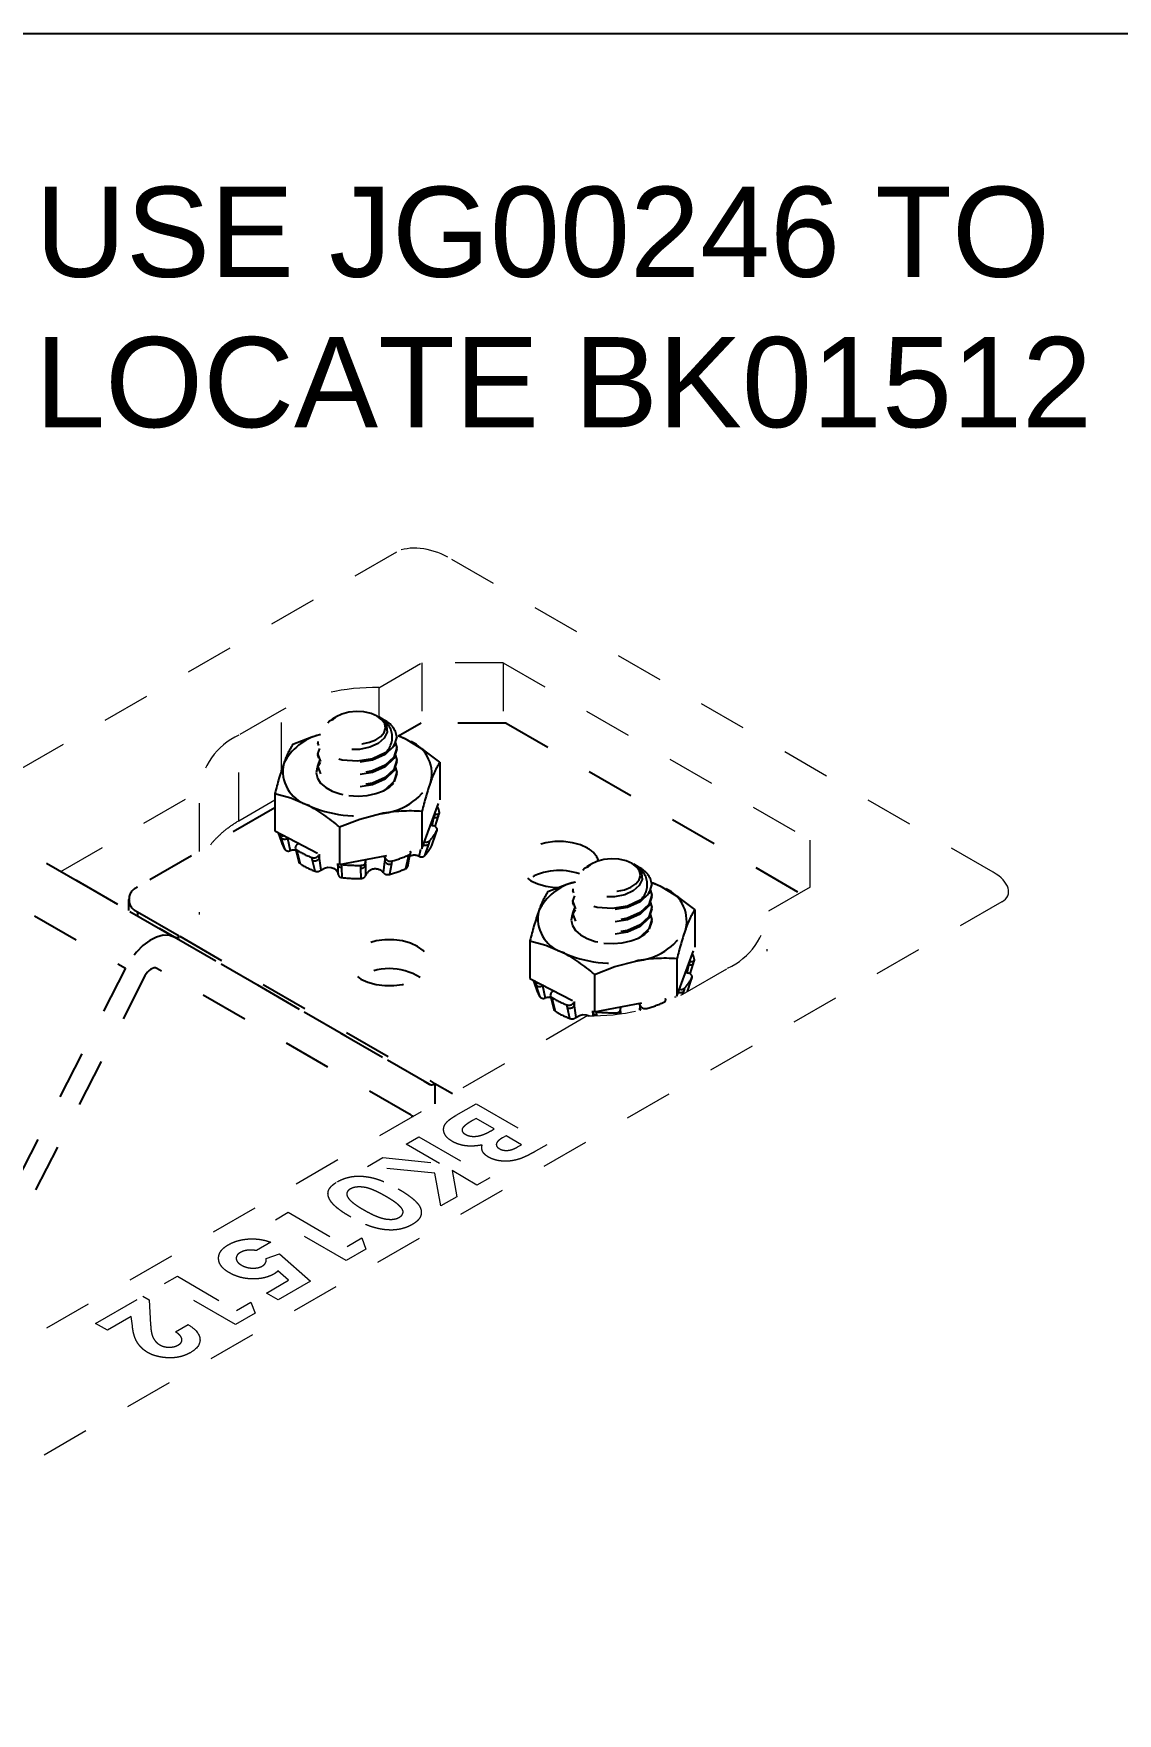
# Model space of a CAD drawing. Extents: x 0 to 12.5, y -13.7 to 0.
# Drawn here: x 7.966 to 10.22, y -3.492 to 0 of the extents above; entities that cross this region are included whole.
import ezdxf

# ---------------------------------------------------------------- set-up
doc = ezdxf.new("R2010")
doc.units = 0
doc.header["$LTSCALE"] = 0.5
doc.header["$MEASUREMENT"] = 0
doc.linetypes.add('HIDDEN2', pattern=[0.1875, 0.125, -0.0625])
for name, color, linetype in [('Brackets', 181, 'CONTINUOUS'), ('FAB DWG', 221, 'CONTINUOUS'), ('Hardware', 242, 'CONTINUOUS')]:
    doc.layers.add(name, color=color, linetype=linetype)
doc.layers.add('Jig', color=41, linetype='CONTINUOUS', lineweight=13)
doc.layers.add('Text-Unprinted', color=131, linetype='CONTINUOUS', plot=False)
doc.styles.get("Standard").update_dxf_attribs({"font": 'arial.ttf'})

msp = doc.modelspace()

# ---------------------------------------------------------------- linework, layer by layer
at = {"layer": 'Brackets', "linetype": 'HIDDEN2', "transparency": 16777216}
for p, q in [((8.7716, -1.4337), (8.7249, -1.4607)), ((8.9483, -1.4337), (8.7716, -1.4337)), ((8.9483, -1.4337), (9.5596, -1.7867)), ((7.8195, -1.6247), (8.2593, -1.8787)), ((8.4675, -1.6093), (8.1816, -1.7744)), ((7.7945, -1.7337), (8.1569, -1.943)), ((8.0538, -1.7598), (8.2582, -1.8777)), ((8.1633, -1.8), (8.1633, -1.823)), ((8.1816, -1.8255), (8.27, -1.8765)), ((8.1816, -1.8255), (8.1816, -1.8335)), ((8.2582, -1.8777), (8.7886, -2.184)), ((8.7886, -2.184), (8.2593, -1.8787)), ((8.27, -1.8765), (8.8004, -2.1829)), ((8.1569, -1.943), (7.8925, -2.4593)), ((8.7512, -2.2487), (8.2219, -1.9434)), ((8.1973, -1.9588), (7.8925, -2.5542)), ((8.8004, -2.1829), (8.8004, -2.225)), ((8.8369, -2.204), (8.8004, -2.1829))]:
    msp.add_line(p, q, dxfattribs=at)
at = {"layer": 'Brackets', "linetype": 'HIDDEN2', "transparency": 16777216, "flags": 128}
for points in [[(9.1175, -1.6934), (9.103, -1.6867), (9.0863, -1.682), (9.0681, -1.6796), (9.0495, -1.6796), (9.0314, -1.682), (9.0147, -1.6867), (9.0001, -1.6934), (8.9886, -1.7017), (8.9805, -1.7114), (8.9764, -1.7219), (8.9764, -1.7326), (8.9805, -1.7431), (8.9886, -1.7528), (9.0001, -1.7612), (9.0147, -1.7678), (9.0314, -1.7725), (9.0495, -1.7749), (9.0591, -1.7752)], [(8.2593, -1.8787), (8.2481, -1.8746), (8.2353, -1.8745), (8.2214, -1.8781), (8.2071, -1.8854), (8.1929, -1.896), (8.1794, -1.9096), (8.1672, -1.9255), (8.1569, -1.943)], [(8.764, -1.8976), (8.7494, -1.8909), (8.7327, -1.8862), (8.7146, -1.8838), (8.696, -1.8838), (8.6779, -1.8862), (8.6611, -1.8909), (8.6466, -1.8976), (8.635, -1.906), (8.6269, -1.9156), (8.6228, -1.9261), (8.6228, -1.9368), (8.6269, -1.9473), (8.635, -1.957), (8.6466, -1.9654), (8.6611, -1.9721), (8.6779, -1.9767), (8.696, -1.9791), (8.7146, -1.9791), (8.7327, -1.9767), (8.7494, -1.9721), (8.764, -1.9654), (8.7756, -1.957), (8.7836, -1.9473), (8.7878, -1.9368), (8.7878, -1.9261), (8.7836, -1.9156), (8.7756, -1.906), (8.764, -1.8976)], [(8.2219, -1.9434), (8.2192, -1.9424), (8.2162, -1.9423), (8.2128, -1.9432), (8.2094, -1.945), (8.206, -1.9475), (8.2027, -1.9508), (8.1998, -1.9546), (8.1973, -1.9588)]]:
    msp.add_lwpolyline(points, dxfattribs=at)
at = {"layer": 'Brackets', "linetype": 'HIDDEN2', "transparency": 16777216}
for centre, radius, start, end in [((9.0591, -1.8625), 0.1229, 70.0418, 121.5427), ((8.1913, -1.8), 0.0273, 110.806, 249.194), ((8.2631, -1.8669), 0.0119, 245.7156, 305.6315), ((8.7053, -2.0658), 0.122, 58.335, 121.665), ((8.7934, -2.1732), 0.0119, 245.7156, 305.6315)]:
    msp.add_arc(centre, radius, start, end, dxfattribs=at)
at = {"layer": 'Hardware', "linetype": 'HIDDEN2', "transparency": 16777216}
for p, q in [((8.5976, -1.4188), (8.5866, -1.4252)), ((8.6825, -1.4201), (8.6804, -1.4188)), ((8.6951, -1.4274), (8.6834, -1.4206)), ((8.7007, -1.4491), (8.7007, -1.4459)), ((8.557, -1.4715), (8.557, -1.4747)), ((8.557, -1.497), (8.557, -1.5002)), ((8.721, -1.4874), (8.721, -1.4842)), ((8.557, -1.5225), (8.557, -1.5257)), ((8.721, -1.5129), (8.721, -1.5097)), ((8.721, -1.5384), (8.721, -1.5353)), ((8.8104, -1.5148), (8.8104, -1.5927)), ((8.721, -1.5384), (8.7158, -1.5547)), ((8.4675, -1.5797), (8.4675, -1.6576)), ((8.7734, -1.6947), (8.8104, -1.5927)), ((8.7734, -1.6168), (8.7734, -1.6947)), ((8.7948, -1.6459), (8.7982, -1.6301)), ((8.7982, -1.6301), (8.8007, -1.6225)), ((8.7982, -1.6264), (8.7982, -1.6301)), ((8.8007, -1.6225), (8.7997, -1.6223)), ((8.8072, -1.6258), (8.8003, -1.6481)), ((8.8072, -1.6274), (8.8096, -1.6198)), ((8.4675, -1.6576), (8.6019, -1.7272)), ((8.4744, -1.6612), (8.4811, -1.681)), ((8.4766, -1.6623), (8.4781, -1.6648)), ((8.4803, -1.6716), (8.4781, -1.6648)), ((8.4886, -1.6965), (8.4803, -1.6716)), ((8.4928, -1.6707), (8.4935, -1.6728)), ((8.4935, -1.6711), (8.4935, -1.6728)), ((8.4935, -1.6728), (8.4992, -1.6986)), ((8.6019, -1.6493), (8.6019, -1.7272)), ((8.7942, -1.6878), (8.8023, -1.6633)), ((8.795, -1.646), (8.7975, -1.6468)), ((8.8023, -1.6633), (8.8047, -1.6561)), ((8.8023, -1.6633), (8.8025, -1.6629)), ((8.8025, -1.6629), (8.8049, -1.6557)), ((8.5101, -1.6939), (8.512, -1.7006)), ((8.5126, -1.6971), (8.5145, -1.7037)), ((8.5134, -1.6867), (8.5153, -1.6852)), ((8.5145, -1.7037), (8.5204, -1.7262)), ((8.5153, -1.6852), (8.5172, -1.6833)), ((8.5596, -1.707), (8.5584, -1.7087)), ((8.5584, -1.7087), (8.5596, -1.715)), ((8.5605, -1.7057), (8.5596, -1.707)), ((8.5596, -1.707), (8.5596, -1.715)), ((8.6019, -1.7272), (8.7734, -1.6947)), ((8.7446, -1.7138), (8.7463, -1.7074)), ((8.7483, -1.7098), (8.7499, -1.7033)), ((8.7675, -1.7104), (8.7708, -1.6952)), ((8.7868, -1.6851), (8.779, -1.7092)), ((8.7889, -1.6784), (8.7868, -1.6851)), ((8.5456, -1.7189), (8.5444, -1.7127)), ((8.551, -1.7412), (8.5456, -1.7189)), ((8.5596, -1.715), (8.5633, -1.739)), ((8.5977, -1.7249), (8.5978, -1.7267)), ((8.5988, -1.7475), (8.5988, -1.7454)), ((8.6038, -1.7268), (8.6053, -1.7271)), ((8.6053, -1.7271), (8.6059, -1.7332)), ((8.6059, -1.7332), (8.6069, -1.7545)), ((8.6466, -1.735), (8.6468, -1.729)), ((8.6469, -1.7562), (8.6466, -1.735)), ((8.6561, -1.7186), (8.6563, -1.7206)), ((8.6561, -1.7278), (8.6564, -1.7217)), ((8.6561, -1.7267), (8.6563, -1.75)), ((8.6936, -1.7447), (8.6965, -1.721)), ((8.6965, -1.713), (8.6965, -1.721)), ((8.6974, -1.7148), (8.6965, -1.713)), ((8.6965, -1.721), (8.6974, -1.7148)), ((8.7099, -1.7261), (8.7057, -1.748)), ((8.7108, -1.72), (8.7099, -1.7261)), ((8.7398, -1.7358), (8.7446, -1.7138)), ((9.1279, -1.7251), (9.1169, -1.7315)), ((9.2128, -1.7264), (9.2107, -1.7251)), ((9.2255, -1.7337), (9.2138, -1.7269)), ((9.0873, -1.7778), (9.0873, -1.781)), ((9.231, -1.7554), (9.231, -1.7523)), ((9.0873, -1.8033), (9.0873, -1.8065)), ((9.2513, -1.7937), (9.2513, -1.7905)), ((9.0873, -1.8288), (9.0873, -1.832)), ((9.2513, -1.8448), (9.2462, -1.861)), ((9.2513, -1.8192), (9.2513, -1.816)), ((9.2513, -1.8448), (9.2513, -1.8416)), ((9.3408, -1.8211), (9.3408, -1.899)), ((8.9979, -1.8861), (8.9979, -1.964)), ((9.3037, -2.001), (9.3408, -1.899)), ((9.3037, -1.9231), (9.3037, -2.001)), ((9.3252, -1.9522), (9.3286, -1.9364)), ((9.3254, -1.9523), (9.3278, -1.9531)), ((9.3286, -1.9364), (9.331, -1.9288)), ((9.3286, -1.9327), (9.3286, -1.9364)), ((9.331, -1.9288), (9.33, -1.9286)), ((9.3376, -1.9321), (9.3306, -1.9544)), ((9.3375, -1.9337), (9.34, -1.9261)), ((8.9979, -1.964), (9.1323, -2.0335)), ((9.0048, -1.9675), (9.0114, -1.9874)), ((9.0069, -1.9686), (9.0085, -1.9711)), ((9.0107, -1.9779), (9.0085, -1.9711)), ((9.019, -2.0028), (9.0107, -1.9779)), ((9.0231, -1.977), (9.0238, -1.9791)), ((9.0238, -1.9774), (9.0238, -1.9791)), ((9.0238, -1.9791), (9.0296, -2.0049)), ((9.0457, -1.9915), (9.0476, -1.9897)), ((9.1323, -1.9556), (9.1323, -2.0335)), ((9.3192, -1.9847), (9.3172, -1.9914)), ((9.3255, -1.9913), (9.3327, -1.9696)), ((9.3327, -1.9696), (9.3351, -1.9624)), ((9.3327, -1.9696), (9.3328, -1.9692)), ((9.3328, -1.9692), (9.3352, -1.962)), ((9.0405, -2.0003), (9.0424, -2.0069)), ((9.043, -2.0034), (9.0449, -2.01)), ((9.0438, -1.993), (9.0457, -1.9915)), ((9.0449, -2.01), (9.0507, -2.0325)), ((9.076, -2.0252), (9.0748, -2.019)), ((9.0813, -2.0475), (9.076, -2.0252)), ((9.09, -2.0133), (9.0887, -2.0151)), ((9.0887, -2.0151), (9.09, -2.0213)), ((9.0909, -2.0121), (9.09, -2.0133)), ((9.09, -2.0133), (9.09, -2.0213)), ((9.09, -2.0213), (9.0936, -2.0453)), ((9.1323, -2.0335), (9.3037, -2.001)), ((9.1864, -2.025), (9.1867, -2.0269)), ((9.2269, -2.0193), (9.2269, -2.0273)), ((9.2278, -2.0212), (9.2269, -2.0193)), ((9.2269, -2.0273), (9.2278, -2.0212)), ((9.2765, -2.0143), (9.2766, -2.0137)), ((9.2794, -2.0131), (9.2803, -2.0096)), ((9.3006, -2.004), (9.3011, -2.0015)), ((9.3172, -1.9914), (9.3154, -1.9968)), ((9.128, -2.0313), (9.1282, -2.033)), ((9.1342, -2.0331), (9.1356, -2.0334)), ((9.1356, -2.0334), (9.1363, -2.0395)), ((9.1363, -2.0395), (9.1364, -2.0416)), ((9.177, -2.0389), (9.1772, -2.0353)), ((9.1864, -2.033), (9.1865, -2.0377)), ((9.1865, -2.0341), (9.1867, -2.028)), ((9.2266, -2.03), (9.2269, -2.0273))]:
    msp.add_line(p, q, dxfattribs=at)
at = {"layer": 'Hardware', "linetype": 'HIDDEN2', "transparency": 16777216, "flags": 128}
for points in [[(8.6999, -1.4397), (8.7007, -1.4525), (8.6948, -1.4649), (8.6823, -1.4757), (8.6648, -1.4837), (8.6436, -1.4882), (8.6215, -1.4884), (8.6004, -1.4844), (8.583, -1.4765), (8.5714, -1.4657), (8.5668, -1.4531), (8.5702, -1.4403), (8.5814, -1.4285), (8.5869, -1.4257)], [(8.6804, -1.4189), (8.6677, -1.4133), (8.6528, -1.4099), (8.637, -1.409), (8.6213, -1.4105), (8.6069, -1.4145), (8.5948, -1.4205), (8.5861, -1.4282), (8.5813, -1.437), (8.5807, -1.4462), (8.5845, -1.4552), (8.5923, -1.4632), (8.6036, -1.4697), (8.6175, -1.4742), (8.633, -1.4764), (8.6489, -1.4761), (8.6641, -1.4733), (8.6775, -1.4683), (8.6879, -1.4613), (8.6948, -1.453), (8.6975, -1.4439), (8.6959, -1.4348), (8.69, -1.4262), (8.6804, -1.4189)], [(8.6824, -1.4202), (8.6937, -1.4289), (8.6999, -1.4397)], [(8.5623, -1.4573), (8.5443, -1.4623), (8.5046, -1.4778)], [(8.697, -1.4954), (8.6704, -1.5073), (8.639, -1.5125), (8.6076, -1.5104), (8.581, -1.5018), (8.5632, -1.488), (8.557, -1.4715), (8.5632, -1.4549), (8.5671, -1.4519)], [(8.721, -1.4619), (8.7147, -1.4816), (8.697, -1.4986), (8.6704, -1.5104), (8.639, -1.5156), (8.6076, -1.5136), (8.581, -1.505), (8.5632, -1.4912), (8.557, -1.4747)], [(8.7432, -1.4686), (8.7384, -1.4662), (8.723, -1.4599)], [(8.7432, -1.4686), (8.7271, -1.4614), (8.7231, -1.4598)], [(8.7174, -1.4731), (8.721, -1.4842), (8.7147, -1.5039), (8.697, -1.5209), (8.6704, -1.5328), (8.639, -1.538), (8.6076, -1.536), (8.581, -1.5273), (8.5632, -1.5135), (8.557, -1.497), (8.5612, -1.4858)], [(8.721, -1.4874), (8.7147, -1.5071), (8.697, -1.5241), (8.6704, -1.536), (8.639, -1.5412), (8.6076, -1.5391), (8.581, -1.5305), (8.5632, -1.5167), (8.557, -1.5002)], [(8.7174, -1.4986), (8.721, -1.5097), (8.7147, -1.5295), (8.697, -1.5464), (8.6704, -1.5583), (8.639, -1.5635), (8.6076, -1.5615), (8.581, -1.5528), (8.5632, -1.539), (8.557, -1.5225), (8.5612, -1.5113)], [(8.8104, -1.5148), (8.7775, -1.4895), (8.7432, -1.4686)], [(8.5617, -1.5149), (8.5614, -1.5153), (8.5554, -1.5258), (8.5536, -1.5368), (8.5561, -1.5477), (8.5627, -1.5581), (8.5732, -1.5673), (8.5869, -1.575), (8.6033, -1.5807), (8.6215, -1.5841)], [(8.721, -1.5129), (8.7147, -1.5326), (8.697, -1.5496), (8.6704, -1.5615), (8.639, -1.5667), (8.6076, -1.5647), (8.581, -1.556), (8.5632, -1.5422), (8.557, -1.5257)], [(8.6215, -1.5841), (8.6405, -1.5852), (8.6594, -1.5838), (8.6774, -1.5799), (8.6934, -1.5739), (8.7067, -1.5659), (8.7165, -1.5565), (8.7225, -1.546), (8.7243, -1.535), (8.7219, -1.5241), (8.7198, -1.52)], [(8.7174, -1.5241), (8.721, -1.5353), (8.7147, -1.555), (8.697, -1.5719), (8.6959, -1.5724)], [(8.4675, -1.5797), (8.5005, -1.5885), (8.5347, -1.6031)], [(8.6019, -1.6493), (8.6439, -1.633), (8.6877, -1.6216)], [(8.8072, -1.6274), (8.8069, -1.628), (8.8061, -1.6289), (8.805, -1.6296), (8.8036, -1.6301), (8.802, -1.6303), (8.8001, -1.6303), (8.7982, -1.6301)], [(8.8007, -1.6225), (8.8038, -1.6227), (8.8066, -1.6223), (8.8086, -1.6213), (8.8096, -1.6198), (8.8097, -1.6182)], [(8.7916, -1.6444), (8.7934, -1.6454), (8.795, -1.646)], [(8.8047, -1.6561), (8.8051, -1.6541), (8.8043, -1.6519), (8.8026, -1.6497), (8.8, -1.6479), (8.7975, -1.6468)], [(8.5134, -1.6867), (8.5113, -1.6888), (8.5101, -1.6912), (8.51, -1.6936), (8.511, -1.6957), (8.5126, -1.6971)], [(8.512, -1.7005), (8.5141, -1.7079), (8.5176, -1.7226)], [(8.6965, -1.713), (8.6955, -1.7112), (8.6942, -1.7097)], [(8.7438, -1.7313), (8.7468, -1.7157), (8.7483, -1.7098)], [(8.5204, -1.7262), (8.5185, -1.7245), (8.5178, -1.7226)], [(8.5633, -1.739), (8.5642, -1.7383), (8.5705, -1.7348), (8.5777, -1.7331), (8.5846, -1.7333), (8.5906, -1.7353), (8.5952, -1.7388), (8.5981, -1.7435), (8.5988, -1.7475)], [(8.5978, -1.7267), (8.5984, -1.7333), (8.5985, -1.7471)], [(8.6468, -1.729), (8.6501, -1.7284), (8.653, -1.7271), (8.6551, -1.7252), (8.6562, -1.7228), (8.6563, -1.7206)], [(8.656, -1.7169), (8.656, -1.7173), (8.6561, -1.7186)], [(9.2303, -1.746), (9.2311, -1.7588), (9.2251, -1.7712), (9.2127, -1.782), (9.1952, -1.79), (9.174, -1.7945), (9.1519, -1.7947), (9.1307, -1.7907), (9.1134, -1.7828), (9.1017, -1.772), (9.0972, -1.7594), (9.1005, -1.7466), (9.1117, -1.7348), (9.1172, -1.732)], [(9.2107, -1.7252), (9.198, -1.7196), (9.1832, -1.7162), (9.1673, -1.7153), (9.1516, -1.7168), (9.1372, -1.7208), (9.1252, -1.7268), (9.1164, -1.7346), (9.1116, -1.7433), (9.1111, -1.7525), (9.1148, -1.7615), (9.1227, -1.7695), (9.1339, -1.776), (9.1478, -1.7805), (9.1633, -1.7827), (9.1793, -1.7824), (9.1945, -1.7796), (9.2078, -1.7746), (9.2183, -1.7676), (9.2252, -1.7593), (9.2279, -1.7502), (9.2262, -1.7411), (9.2204, -1.7325), (9.2107, -1.7252)], [(9.2127, -1.7265), (9.2241, -1.7352), (9.2303, -1.746)], [(9.0927, -1.7637), (9.0747, -1.7686), (9.0349, -1.7841)], [(9.2273, -1.8017), (9.2007, -1.8136), (9.1693, -1.8188), (9.1379, -1.8168), (9.1113, -1.8081), (9.0936, -1.7943), (9.0873, -1.7778), (9.0936, -1.7613), (9.0975, -1.7582)], [(9.2513, -1.7682), (9.2451, -1.7879), (9.2273, -1.8049), (9.2007, -1.8168), (9.1693, -1.822), (9.1379, -1.8199), (9.1113, -1.8113), (9.0936, -1.7975), (9.0873, -1.781)], [(9.2478, -1.7794), (9.2513, -1.7905), (9.2451, -1.8103), (9.2273, -1.8272), (9.2007, -1.8391), (9.1693, -1.8443), (9.1379, -1.8423), (9.1113, -1.8336), (9.0936, -1.8198), (9.0873, -1.8033), (9.0915, -1.7921)], [(9.2736, -1.775), (9.2688, -1.7725), (9.2508, -1.7652)], [(9.2736, -1.775), (9.2575, -1.7677), (9.2522, -1.7657)], [(9.3408, -1.8211), (9.3079, -1.7958), (9.2736, -1.775)], [(9.2513, -1.7937), (9.2451, -1.8134), (9.2273, -1.8304), (9.2007, -1.8423), (9.1693, -1.8475), (9.1379, -1.8455), (9.1113, -1.8368), (9.0936, -1.823), (9.0873, -1.8065)], [(9.2478, -1.8049), (9.2513, -1.816), (9.2451, -1.8358), (9.2273, -1.8527), (9.2007, -1.8646), (9.1693, -1.8698), (9.1379, -1.8678), (9.1113, -1.8591), (9.0936, -1.8453), (9.0873, -1.8288), (9.0915, -1.8176)], [(9.092, -1.8212), (9.0918, -1.8216), (9.0858, -1.8321), (9.084, -1.8431), (9.0864, -1.854), (9.0931, -1.8644), (9.1035, -1.8736), (9.1173, -1.8813), (9.1337, -1.887), (9.1518, -1.8905)], [(9.2513, -1.8192), (9.2451, -1.839), (9.2273, -1.8559), (9.2007, -1.8678), (9.1693, -1.873), (9.1379, -1.871), (9.1113, -1.8623), (9.0936, -1.8485), (9.0873, -1.832)], [(9.1518, -1.8905), (9.1708, -1.8915), (9.1898, -1.8901), (9.2077, -1.8862), (9.2237, -1.8802), (9.237, -1.8722), (9.2469, -1.8628), (9.2529, -1.8523), (9.2547, -1.8413), (9.2522, -1.8304), (9.2502, -1.8263)], [(9.2478, -1.8304), (9.2513, -1.8416), (9.2451, -1.8613), (9.2273, -1.8782), (9.2263, -1.8787)], [(8.9979, -1.8861), (9.0308, -1.8948), (9.0651, -1.9094)], [(9.1323, -1.9556), (9.1743, -1.9394), (9.218, -1.9279)], [(9.322, -1.9508), (9.3237, -1.9517), (9.3254, -1.9523)], [(9.3351, -1.9624), (9.3354, -1.9604), (9.3347, -1.9582), (9.3329, -1.9561), (9.3304, -1.9542), (9.3278, -1.9531)], [(9.3375, -1.9337), (9.3373, -1.9343), (9.3365, -1.9352), (9.3354, -1.9359), (9.334, -1.9364), (9.3323, -1.9366), (9.3305, -1.9366), (9.3286, -1.9364)], [(9.331, -1.9288), (9.3342, -1.929), (9.3369, -1.9286), (9.3389, -1.9276), (9.34, -1.9261), (9.34, -1.9245)], [(9.0438, -1.993), (9.0416, -1.9951), (9.0405, -1.9975), (9.0404, -1.9999), (9.0414, -2.002), (9.043, -2.0034)], [(9.0423, -2.0068), (9.0444, -2.0142), (9.048, -2.0289)], [(9.1864, -2.0232), (9.1863, -2.0236), (9.1864, -2.025)], [(9.2269, -2.0193), (9.2259, -2.0175), (9.2246, -2.016)], [(9.0507, -2.0325), (9.0489, -2.0308), (9.0482, -2.0289)], [(9.0936, -2.0453), (9.0946, -2.0446), (9.1009, -2.0411), (9.108, -2.0394), (9.115, -2.0396), (9.121, -2.0416)], [(9.1281, -2.033), (9.1288, -2.0396), (9.1288, -2.0417)], [(9.1772, -2.0353), (9.1805, -2.0348), (9.1833, -2.0334), (9.1855, -2.0315), (9.1866, -2.0291), (9.1867, -2.0269)]]:
    msp.add_lwpolyline(points, dxfattribs=at)
at = {"layer": 'Hardware', "linetype": 'HIDDEN2', "transparency": 16777216}
for centre, radius, start, end in [((8.6675, -1.4626), 0.0441, 311.9206, 69.3489), ((8.6777, -1.4675), 0.0437, 7.3504, 66.5129), ((8.5866, -1.5667), 0.112, 103.2647, 153.8488), ((8.6799, -1.4578), 0.0413, 294.392, 354.3131), ((8.6772, -1.5826), 0.202, 148.7311, 161.1566), ((8.7208, -1.5381), 0.073, 347.082, 72.098), ((9.1115, -1.7369), 0.6629, 160.6581, 166.2851), ((8.5572, -1.5337), 0.073, 167.082, 252.098), ((8.9832, -1.6197), 0.2022, 148.7373, 161.1504), ((8.6767, -1.4903), 0.1318, 274.7572, 330.8868), ((9.4181, -1.7742), 0.6637, 160.6613, 166.282), ((8.6393, -1.3805), 0.2459, 244.8434, 281.3464), ((8.3677, -1.9183), 0.3567, 48.961, 62.0855), ((8.7475, -1.631), 0.0635, 11.6398, 23.5409), ((8.7495, -1.9543), 0.3383, 85.9448, 100.5238), ((8.4843, -1.6594), 0.00816, 221.0681, 283.97), ((8.4877, -1.6639), 0.0106, 226.3702, 303.2178), ((8.7292, -1.6191), 0.0841, 315.2106, 333.9173), ((8.5436, -1.6598), 0.0661, 198.7484, 213.6795), ((8.4955, -1.6897), 0.00961, 224.4484, 292.7177), ((8.5069, -1.7222), 0.0248, 79.9474, 108.0654), ((8.5172, -1.6989), 0.00545, 197.3537, 240.3933), ((8.6082, -1.5425), 0.1817, 238.281, 249.4596), ((8.5487, -1.7012), 0.0123, 249.5503, 322.0105), ((8.6553, -1.5081), 0.219, 284.6674, 294.5358), ((8.7424, -1.708), 0.00613, 291.2175, 343.6562), ((8.7444, -1.702), 0.00564, 289.1804, 29.5335), ((8.7574, -1.7314), 0.0233, 64.1998, 112.4995), ((8.7723, -1.7004), 0.011, 244.3729, 307.3236), ((8.7801, -1.6763), 0.011, 249.6426, 307.3325), ((8.7825, -1.6705), 0.0101, 248.4036, 308.9397), ((8.7234, -1.6535), 0.0787, 314.9463, 334.1816), ((9.097, -1.7349), 0.0463, 19.3769, 63.764), ((8.6102, -1.5818), 0.17, 238.1225, 249.6181), ((8.55, -1.7074), 0.0123, 249.4103, 321.6909), ((8.5552, -1.729), 0.0129, 250.8263, 309.0736), ((8.6058, -1.7252), 0.00804, 190.6521, 271.1222), ((8.639, -1.434), 0.2951, 263.4453, 271.5323), ((8.6475, -1.7263), 0.00876, 263.9569, 350.4486), ((8.6765, -1.7585), 0.022, 38.8746, 157.1028), ((8.7024, -1.7359), 0.0125, 225.0546, 284.8924), ((8.7065, -1.715), 0.0117, 211.3124, 286.9661), ((8.7075, -1.7087), 0.0118, 211.5769, 286.2524), ((8.6543, -1.5496), 0.2049, 284.5274, 294.6758), ((8.7383, -1.7309), 0.00519, 287.3046, 355.9557), ((9.1978, -1.7689), 0.0441, 311.9206, 69.3489), ((9.208, -1.7738), 0.0437, 7.3504, 66.5129), ((8.607, -1.7462), 0.00824, 188.5752, 269.4949), ((8.639, -1.4803), 0.2761, 263.3307, 271.647), ((8.6474, -1.7468), 0.00939, 266.6653, 340.5305), ((9.1169, -1.873), 0.112, 103.2647, 153.8488), ((9.2103, -1.7641), 0.0413, 294.392, 354.3131), ((9.2511, -1.8444), 0.073, 347.082, 72.098), ((9.2076, -1.8889), 0.202, 148.7311, 161.1566), ((9.6419, -2.0432), 0.6629, 160.6581, 166.2851), ((9.0875, -1.84), 0.073, 167.082, 252.098), ((9.5136, -1.926), 0.2022, 148.7373, 161.1504), ((9.2071, -1.7966), 0.1318, 274.7572, 330.8868), ((9.9485, -2.0805), 0.6637, 160.6613, 166.282), ((9.1696, -1.6868), 0.2459, 244.8434, 281.3464), ((8.8981, -2.2246), 0.3567, 48.961, 62.0855), ((9.2779, -1.9373), 0.0635, 11.6398, 23.5409), ((9.2798, -2.2606), 0.3383, 85.9448, 100.5238), ((9.0146, -1.9657), 0.00816, 221.0681, 283.97), ((9.018, -1.9703), 0.0106, 226.3702, 303.2178), ((9.074, -1.9661), 0.0661, 198.7484, 213.6795), ((9.3128, -1.9768), 0.0101, 248.4036, 308.9397), ((9.2595, -1.9255), 0.0841, 315.2106, 333.9173), ((9.0259, -1.996), 0.00961, 224.4484, 292.7177), ((9.0373, -2.0285), 0.0248, 79.9474, 108.0654), ((9.0476, -2.0052), 0.00545, 197.3537, 240.3933), ((9.1385, -1.8489), 0.1817, 238.281, 249.4596), ((9.0791, -2.0075), 0.0123, 249.5503, 322.0105), ((9.0803, -2.0137), 0.0123, 249.4103, 321.6909), ((9.2378, -2.015), 0.0118, 211.5769, 286.2524), ((9.1857, -1.8145), 0.219, 284.6674, 294.5358), ((9.2748, -2.0083), 0.00564, 289.1804, 29.5335), ((9.3105, -1.9826), 0.011, 249.6426, 307.3325), ((9.1405, -1.8881), 0.17, 238.1225, 249.6181), ((9.0855, -2.0353), 0.0129, 250.8263, 309.0736), ((9.1361, -2.0315), 0.00804, 190.6521, 271.1222), ((9.1693, -1.7403), 0.2951, 263.4453, 271.5323), ((9.1778, -2.0326), 0.00876, 322.6643, 350.4486), ((9.2369, -2.0213), 0.0117, 211.3124, 224.6492)]:
    msp.add_arc(centre, radius, start, end, dxfattribs=at)
at = {"layer": 'Hardware', "linetype": 'Continuous', "transparency": 16777216}
msp.add_arc((8.7715, -2.2036), 0.0495, 245.7156, 251.7795, dxfattribs=at)
at = {"layer": 'Jig', "linetype": 'HIDDEN2', "transparency": 16777216}
for p, q in [((8.7202, -1.0778), (7.8514, -1.5794)), ((9.9614, -1.7434), (8.8269, -1.0884)), ((8.6837, -1.3597), (8.7728, -1.3082)), ((8.9425, -1.3082), (8.7728, -1.3082)), ((8.7728, -1.3082), (8.7728, -1.4337)), ((8.9425, -1.3082), (9.5807, -1.6766)), ((8.9425, -1.3082), (8.9425, -1.4337)), ((8.6837, -1.3597), (8.6837, -1.4208)), ((8.4811, -1.4072), (8.3927, -1.4582)), ((8.4811, -1.5319), (8.4811, -1.4072)), ((8.3927, -1.6362), (8.3927, -1.4582)), ((8.022, -1.7416), (8.3104, -1.5752)), ((8.3104, -1.7001), (8.3104, -1.5752)), ((8.3927, -1.6362), (8.4675, -1.593)), ((8.4811, -1.5851), (8.4811, -1.5834)), ((9.5807, -1.7746), (9.5807, -1.6766)), ((9.5807, -1.7746), (9.4916, -1.826)), ((9.9797, -1.8049), (7.8735, -3.0209)), ((8.3104, -1.8309), (8.3104, -1.8267)), ((9.4916, -1.9075), (9.4916, -1.9032)), ((9.3208, -1.994), (9.4092, -1.943)), ((9.1183, -2.0415), (7.8925, -2.7491)), ((8.8445, -2.2486), (8.8859, -2.2246)), ((8.8859, -2.2246), (9.0333, -2.3097)), ((8.8859, -2.2552), (8.8783, -2.2596)), ((8.9237, -2.277), (8.8859, -2.2552)), ((8.7405, -2.3086), (8.767, -2.2933)), ((8.767, -2.2933), (8.9143, -2.3784)), ((8.9174, -2.2806), (8.9237, -2.277)), ((8.9483, -2.2911), (8.9412, -2.2952)), ((8.9804, -2.3097), (8.9483, -2.2911)), ((8.6602, -2.3549), (8.6921, -2.3365)), ((8.6921, -2.3365), (8.8096, -2.3485)), ((8.8096, -2.3485), (8.7405, -2.3086)), ((8.9721, -2.3145), (8.9804, -2.3097)), ((9.0333, -2.3097), (9.0096, -2.3233)), ((8.8, -2.3691), (8.6602, -2.3549)), ((8.8127, -2.437), (8.8, -2.3691)), ((8.836, -2.3637), (8.846, -2.4178)), ((8.8878, -2.3936), (8.836, -2.3637)), ((8.9143, -2.3784), (8.8878, -2.3936)), ((8.846, -2.4178), (8.8127, -2.437)), ((8.4685, -2.4656), (8.495, -2.4503)), ((8.6159, -2.5506), (8.4685, -2.4656)), ((8.495, -2.4503), (8.6177, -2.5212)), ((8.4591, -2.5125), (8.4289, -2.5299)), ((8.6177, -2.5212), (8.648, -2.5037)), ((8.648, -2.5037), (8.6567, -2.527)), ((8.4495, -2.5464), (8.4769, -2.5365)), ((8.4769, -2.5365), (8.5413, -2.5937)), ((8.6567, -2.527), (8.6159, -2.5506)), ((8.2381, -2.5986), (8.2646, -2.5833)), ((8.2646, -2.5833), (8.3873, -2.6542)), ((8.4958, -2.5916), (8.4737, -2.5722)), ((8.3854, -2.6836), (8.2381, -2.5986)), ((8.4497, -2.6182), (8.4958, -2.5916)), ((8.0946, -2.6815), (8.1928, -2.6248)), ((8.1928, -2.6248), (8.2062, -2.6325)), ((8.2062, -2.6325), (8.209, -2.6845)), ((8.1191, -2.6956), (8.0946, -2.6815)), ((8.1687, -2.667), (8.1191, -2.6956)), ((8.171, -2.6861), (8.1687, -2.667)), ((8.2608, -2.6989), (8.2872, -2.6836))]:
    msp.add_line(p, q, dxfattribs=at)
at = {"layer": 'Jig', "linetype": 'Continuous', "transparency": 16777216}
for p, q in [((8.4742, -2.6324), (8.4497, -2.6182)), ((8.5413, -2.5937), (8.4742, -2.6324)), ((8.3873, -2.6542), (8.4176, -2.6368)), ((8.4176, -2.6368), (8.4263, -2.6601)), ((8.4263, -2.6601), (8.3854, -2.6836))]:
    msp.add_line(p, q, dxfattribs=at)
at = {"layer": 'Jig', "linetype": 'HIDDEN2', "transparency": 16777216}
for centre, radius, start, end in [((8.6724, -1.767), 0.4075, 88.4163, 118.0002), ((8.4502, -1.5862), 0.1402, 114.1858, 175.5038), ((8.4256, -1.756), 0.1154, 133.0889, 143.1777), ((9.3517, -1.815), 0.1402, 294.1858, 355.5038), ((9.1295, -1.6342), 0.4075, 268.4163, 298.0002)]:
    msp.add_arc(centre, radius, start, end, dxfattribs=at)
for centre, start_param, end_param in [((8.7827, -1.1139), 1.0931, 2.663896), ((9.9172, -1.7689), 5.805489, 7.376285)]:
    msp.add_ellipse(centre, major_axis=(0.0758, -0.0203), ratio=0.51759, start_param=start_param, end_param=end_param, dxfattribs=at)
for points, knots in [([(8.3468, -1.6718), (8.353, -1.6653), (8.36, -1.659), (8.3754, -1.647), (8.3837, -1.6414), (8.3927, -1.6362)], [0, 0, 0, 0, 0.5, 0.5, 1, 1, 1, 1]), ([(8.836, -2.3027), (8.8341, -2.3015), (8.8303, -2.2991), (8.8257, -2.295), (8.8222, -2.2906), (8.8198, -2.286), (8.8185, -2.2813), (8.8183, -2.2766), (8.8192, -2.2721), (8.8209, -2.2683), (8.8229, -2.2654), (8.8248, -2.2631), (8.8271, -2.2608), (8.8298, -2.2584), (8.8329, -2.256), (8.8364, -2.2536), (8.8403, -2.2511), (8.8431, -2.2494), (8.8445, -2.2486)], [0, 0, 0, 0, 0.080261, 0.158474, 0.236207, 0.315056, 0.393175, 0.468687, 0.542738, 0.617328, 0.655986, 0.697072, 0.740691, 0.786724, 0.835575, 0.887247, 0.941896, 1, 1, 1, 1]), ([(8.8783, -2.2596), (8.8768, -2.2604), (8.8739, -2.2621), (8.87, -2.2646), (8.8666, -2.267), (8.8637, -2.2692), (8.8613, -2.2713), (8.8594, -2.2733), (8.858, -2.275), (8.8572, -2.2767), (8.8569, -2.2783), (8.8567, -2.2799), (8.857, -2.2814), (8.8577, -2.2828), (8.8586, -2.2842), (8.86, -2.2855), (8.8615, -2.2868), (8.8628, -2.2876), (8.8635, -2.288)], [0, 0, 0, 0, 0.109567, 0.210657, 0.302002, 0.385143, 0.459013, 0.524719, 0.583227, 0.634208, 0.681186, 0.726275, 0.770113, 0.81408, 0.857994, 0.903339, 0.950545, 1, 1, 1, 1]), ([(8.8986, -2.3103), (8.8971, -2.3105), (8.894, -2.3111), (8.8894, -2.3118), (8.8849, -2.3123), (8.8805, -2.3126), (8.8762, -2.3128), (8.8721, -2.3127), (8.8681, -2.3125), (8.8642, -2.3121), (8.8604, -2.3115), (8.8566, -2.3108), (8.853, -2.3098), (8.8494, -2.3087), (8.8459, -2.3075), (8.8426, -2.306), (8.8392, -2.3045), (8.8371, -2.3033), (8.836, -2.3027)], [0, 0, 0, 0, 0.072777, 0.142695, 0.20945, 0.274662, 0.337276, 0.397637, 0.457383, 0.51563, 0.573128, 0.631071, 0.689567, 0.748793, 0.809263, 0.870741, 0.934278, 1, 1, 1, 1]), ([(8.8635, -2.288), (8.8643, -2.2884), (8.8659, -2.2893), (8.8684, -2.2904), (8.8711, -2.2912), (8.8739, -2.2919), (8.8769, -2.2923), (8.8799, -2.2925), (8.883, -2.2925), (8.8863, -2.2923), (8.8897, -2.2918), (8.8933, -2.291), (8.897, -2.29), (8.9008, -2.2887), (8.9048, -2.2871), (8.9088, -2.2852), (8.9131, -2.283), (8.9159, -2.2814), (8.9174, -2.2806)], [0, 0, 0, 0, 0.052819, 0.102878, 0.151678, 0.199551, 0.247191, 0.295684, 0.345734, 0.397981, 0.453756, 0.514105, 0.579148, 0.650083, 0.727487, 0.811477, 0.902489, 1, 1, 1, 1]), ([(8.9412, -2.2952), (8.9403, -2.2958), (8.9385, -2.2968), (8.936, -2.2985), (8.9339, -2.3001), (8.9321, -2.3017), (8.9306, -2.3033), (8.9295, -2.3048), (8.9287, -2.3064), (8.928, -2.3083), (8.928, -2.3107), (8.929, -2.3134), (8.9312, -2.316), (8.9335, -2.3174), (8.9346, -2.3182)], [0, 0, 0, 0, 0.088765, 0.171355, 0.248082, 0.32112, 0.38886, 0.452062, 0.51223, 0.569578, 0.676977, 0.78104, 0.886932, 1, 1, 1, 1]), ([(8.9117, -2.3355), (8.9104, -2.3346), (8.9078, -2.333), (8.9045, -2.3303), (8.9018, -2.3275), (8.8998, -2.3245), (8.8985, -2.3213), (8.8978, -2.3178), (8.8979, -2.3141), (8.8984, -2.3116), (8.8986, -2.3103)], [0, 0, 0, 0, 0.123301, 0.242848, 0.359409, 0.475562, 0.594399, 0.720186, 0.855107, 1, 1, 1, 1]), ([(8.977, -2.3391), (8.9756, -2.3396), (8.9728, -2.3405), (8.9685, -2.3416), (8.9642, -2.3425), (8.9598, -2.3433), (8.9555, -2.3438), (8.9511, -2.344), (8.9467, -2.3441), (8.9423, -2.344), (8.938, -2.3436), (8.9338, -2.3431), (8.9298, -2.3424), (8.9259, -2.3414), (8.9221, -2.3402), (8.9185, -2.3388), (8.915, -2.3373), (8.9128, -2.3361), (8.9117, -2.3355)], [0, 0, 0, 0, 0.0687531, 0.1349156, 0.1997307, 0.2629864, 0.3253728, 0.3873549, 0.4494293, 0.5111423, 0.5725003, 0.6331078, 0.6928946, 0.752379, 0.8127285, 0.8734732, 0.9357733, 1, 1, 1, 1]), ([(8.9346, -2.3182), (8.9358, -2.3188), (8.9381, -2.32), (8.9423, -2.3212), (8.9468, -2.3217), (8.9507, -2.3217), (8.9538, -2.3213), (8.9563, -2.3209), (8.9589, -2.3203), (8.9614, -2.3195), (8.964, -2.3185), (8.9667, -2.3173), (8.9694, -2.316), (8.9712, -2.315), (8.9721, -2.3145)], [0, 0, 0, 0, 0.11231, 0.217147, 0.320714, 0.428659, 0.486092, 0.546538, 0.610628, 0.678603, 0.751055, 0.828597, 0.911511, 1, 1, 1, 1]), ([(9.0096, -2.3233), (9.008, -2.3243), (9.0048, -2.3261), (9, -2.3287), (8.9955, -2.331), (8.9914, -2.3332), (8.9874, -2.335), (8.9837, -2.3366), (8.9803, -2.338), (8.978, -2.3388), (8.977, -2.3391)], [0, 0, 0, 0, 0.163996, 0.31733, 0.458061, 0.588186, 0.707951, 0.816321, 0.913584, 1, 1, 1, 1]), ([(8.6252, -2.4601), (8.6229, -2.4587), (8.6183, -2.456), (8.6118, -2.452), (8.606, -2.448), (8.6008, -2.4442), (8.5961, -2.4405), (8.5921, -2.437), (8.5886, -2.4335), (8.5858, -2.4302), (8.5834, -2.4269), (8.5816, -2.4238), (8.58, -2.4207), (8.5789, -2.4177), (8.5782, -2.4148), (8.5779, -2.412), (8.578, -2.4092), (8.5785, -2.4066), (8.5794, -2.4039), (8.5808, -2.4013), (8.5826, -2.3988), (8.5847, -2.3963), (8.5874, -2.3938), (8.5903, -2.3914), (8.5938, -2.389), (8.5963, -2.3875), (8.5976, -2.3867)], [0, 0, 0, 0, 0.0684868, 0.1330686, 0.1938174, 0.2510679, 0.3043827, 0.3543872, 0.4012708, 0.4446742, 0.4856635, 0.5246452, 0.5621357, 0.597927, 0.6324519, 0.6657284, 0.6977541, 0.7293532, 0.7605903, 0.7923675, 0.8243231, 0.8571648, 0.8909334, 0.9259649, 0.9620636, 1, 1, 1, 1]), ([(8.5976, -2.3867), (8.5989, -2.386), (8.6016, -2.3845), (8.6057, -2.3825), (8.61, -2.3808), (8.6142, -2.3793), (8.6187, -2.378), (8.6231, -2.3769), (8.6277, -2.3761), (8.6323, -2.3755), (8.6371, -2.3752), (8.6419, -2.3751), (8.6469, -2.3752), (8.6519, -2.3755), (8.657, -2.3761), (8.6623, -2.3769), (8.6676, -2.3779), (8.6731, -2.3792), (8.6787, -2.3808), (8.6845, -2.3827), (8.6906, -2.385), (8.6969, -2.3876), (8.7033, -2.3906), (8.7101, -2.3939), (8.717, -2.3975), (8.7216, -2.4002), (8.724, -2.4015)], [0, 0, 0, 0, 0.0382166, 0.0748657, 0.1101559, 0.1447284, 0.178083, 0.2111733, 0.243689, 0.275873, 0.3083762, 0.3412633, 0.3751497, 0.4096539, 0.4451553, 0.4820707, 0.5205722, 0.5605493, 0.6031024, 0.6486826, 0.6979406, 0.750805, 0.8073132, 0.8676582, 0.9318626, 1, 1, 1, 1]), ([(8.6242, -2.4019), (8.6233, -2.4024), (8.6218, -2.4034), (8.6199, -2.405), (8.6185, -2.4068), (8.6175, -2.4087), (8.617, -2.4106), (8.6169, -2.4127), (8.6173, -2.4149), (8.6178, -2.4163), (8.6181, -2.4171)], [0, 0, 0, 0, 0.1240354, 0.242846, 0.3603417, 0.4790424, 0.5993341, 0.7254885, 0.8585494, 1, 1, 1, 1]), ([(8.6972, -2.4166), (8.6949, -2.4153), (8.6906, -2.4129), (8.6841, -2.4095), (8.678, -2.4065), (8.6722, -2.404), (8.6667, -2.4019), (8.6615, -2.4002), (8.6567, -2.3989), (8.6521, -2.3981), (8.6479, -2.3977), (8.6438, -2.3975), (8.64, -2.3976), (8.6364, -2.3979), (8.633, -2.3985), (8.6298, -2.3994), (8.6268, -2.4005), (8.625, -2.4015), (8.6242, -2.4019)], [0, 0, 0, 0, 0.110753, 0.212377, 0.305554, 0.389901, 0.466769, 0.535485, 0.596821, 0.651361, 0.701339, 0.747856, 0.792192, 0.834256, 0.875313, 0.916021, 0.957645, 1, 1, 1, 1]), ([(8.724, -2.4015), (8.7272, -2.4034), (8.7335, -2.4071), (8.7419, -2.4127), (8.7494, -2.4181), (8.7559, -2.4233), (8.7612, -2.4283), (8.7655, -2.4332), (8.7687, -2.4378), (8.7701, -2.441), (8.7707, -2.4425)], [0, 0, 0, 0, 0.161066, 0.310779, 0.449889, 0.578276, 0.696627, 0.805994, 0.906565, 1, 1, 1, 1]), ([(8.6181, -2.4171), (8.6186, -2.4181), (8.6197, -2.4201), (8.6221, -2.4232), (8.6252, -2.4264), (8.6291, -2.4298), (8.6337, -2.4333), (8.6389, -2.437), (8.645, -2.4409), (8.6494, -2.4435), (8.6517, -2.4448)], [0, 0, 0, 0, 0.088875, 0.186363, 0.29409, 0.412109, 0.541758, 0.682689, 0.835089, 1, 1, 1, 1]), ([(8.7261, -2.4608), (8.7272, -2.4601), (8.7294, -2.4587), (8.7318, -2.4563), (8.7334, -2.4537), (8.7341, -2.4514), (8.7342, -2.4494), (8.7341, -2.4478), (8.7335, -2.4462), (8.7328, -2.4445), (8.7317, -2.4427), (8.7304, -2.4409), (8.7287, -2.439), (8.7268, -2.437), (8.7245, -2.4349), (8.7218, -2.4327), (8.7188, -2.4303), (8.7153, -2.4278), (8.7113, -2.4252), (8.707, -2.4224), (8.7023, -2.4196), (8.6989, -2.4176), (8.6972, -2.4166)], [0, 0, 0, 0, 0.053841, 0.105557, 0.15766, 0.2116, 0.239824, 0.269715, 0.301005, 0.334504, 0.370185, 0.407995, 0.448593, 0.491987, 0.538588, 0.590302, 0.646326, 0.707189, 0.772916, 0.843621, 0.919297, 1, 1, 1, 1]), ([(8.7707, -2.4425), (8.7711, -2.4441), (8.772, -2.4471), (8.7722, -2.4518), (8.7715, -2.4562), (8.7698, -2.4605), (8.7671, -2.4646), (8.7634, -2.4685), (8.7588, -2.4722), (8.7551, -2.4745), (8.7532, -2.4757)], [0, 0, 0, 0, 0.132314, 0.2587, 0.380912, 0.500535, 0.620923, 0.742376, 0.868281, 1, 1, 1, 1]), ([(8.7532, -2.4757), (8.7519, -2.4764), (8.7494, -2.4778), (8.7453, -2.4798), (8.7411, -2.4815), (8.7368, -2.483), (8.7324, -2.4842), (8.7278, -2.4853), (8.7231, -2.4861), (8.7184, -2.4867), (8.7135, -2.4871), (8.7086, -2.4872), (8.7035, -2.487), (8.6983, -2.4867), (8.693, -2.4861), (8.6877, -2.4852), (8.6822, -2.4841), (8.6766, -2.4827), (8.6708, -2.4811), (8.6649, -2.4791), (8.6588, -2.4768), (8.6525, -2.4741), (8.6459, -2.4711), (8.6392, -2.4678), (8.6322, -2.4641), (8.6276, -2.4615), (8.6252, -2.4601)], [0, 0, 0, 0, 0.0366286, 0.0720217, 0.1066078, 0.1402818, 0.1735899, 0.2063905, 0.2392744, 0.2720847, 0.3050361, 0.3385128, 0.3725942, 0.4076936, 0.4438581, 0.4814443, 0.5202391, 0.5610321, 0.6041364, 0.6501786, 0.6996678, 0.7524047, 0.8088213, 0.8689765, 0.9326862, 1, 1, 1, 1]), ([(8.6517, -2.4448), (8.654, -2.4462), (8.6585, -2.4487), (8.6653, -2.4522), (8.6716, -2.4554), (8.6776, -2.458), (8.6832, -2.4602), (8.6885, -2.462), (8.6935, -2.4633), (8.6981, -2.4642), (8.7024, -2.4647), (8.7065, -2.465), (8.7103, -2.465), (8.714, -2.4647), (8.7174, -2.4641), (8.7206, -2.4633), (8.7235, -2.4622), (8.7253, -2.4613), (8.7261, -2.4608)], [0, 0, 0, 0, 0.112119, 0.21581, 0.310214, 0.396008, 0.473428, 0.542799, 0.60457, 0.659382, 0.708791, 0.755384, 0.798717, 0.840426, 0.880199, 0.91973, 0.959047, 1, 1, 1, 1]), ([(8.3705, -2.5178), (8.372, -2.517), (8.3751, -2.5153), (8.3799, -2.5131), (8.385, -2.5111), (8.3902, -2.5095), (8.3956, -2.5081), (8.4011, -2.507), (8.4069, -2.5062), (8.4127, -2.5056), (8.4186, -2.5054), (8.4246, -2.5055), (8.4305, -2.5059), (8.4363, -2.5066), (8.4421, -2.5076), (8.4478, -2.5089), (8.4535, -2.5105), (8.4572, -2.5118), (8.4591, -2.5125)], [0, 0, 0, 0, 0.065935, 0.130037, 0.192362, 0.25382, 0.314199, 0.37467, 0.435154, 0.496479, 0.557809, 0.619031, 0.679691, 0.740961, 0.803375, 0.866818, 0.932318, 1, 1, 1, 1]), ([(8.3725, -2.5759), (8.3708, -2.5748), (8.3674, -2.5727), (8.3629, -2.5694), (8.3591, -2.5659), (8.3561, -2.5623), (8.3536, -2.5586), (8.3518, -2.5547), (8.3507, -2.5507), (8.3503, -2.5465), (8.3505, -2.5424), (8.3513, -2.5384), (8.3529, -2.5346), (8.3551, -2.5309), (8.3579, -2.5274), (8.3614, -2.524), (8.3656, -2.5208), (8.3688, -2.5188), (8.3705, -2.5178)], [0, 0, 0, 0, 0.066758, 0.131732, 0.194817, 0.257027, 0.318727, 0.38033, 0.443305, 0.507446, 0.571491, 0.633349, 0.693931, 0.75392, 0.813795, 0.874519, 0.93622, 1, 1, 1, 1]), ([(8.3954, -2.534), (8.3947, -2.5344), (8.3933, -2.5353), (8.3915, -2.5366), (8.39, -2.5381), (8.3888, -2.5397), (8.3879, -2.5413), (8.3873, -2.543), (8.387, -2.5448), (8.387, -2.5466), (8.3873, -2.5484), (8.3878, -2.5502), (8.3887, -2.552), (8.39, -2.5537), (8.3915, -2.5553), (8.3934, -2.557), (8.3955, -2.5586), (8.3972, -2.5596), (8.398, -2.5601)], [0, 0, 0, 0, 0.061162, 0.120336, 0.17839, 0.235866, 0.294182, 0.353242, 0.413692, 0.476138, 0.539434, 0.602384, 0.66443, 0.727726, 0.792469, 0.859161, 0.928156, 1, 1, 1, 1]), ([(8.4289, -2.5299), (8.4273, -2.5296), (8.4242, -2.5291), (8.4195, -2.5287), (8.4149, -2.5287), (8.4105, -2.5291), (8.4063, -2.5298), (8.4023, -2.5308), (8.3987, -2.5322), (8.3965, -2.5334), (8.3954, -2.534)], [0, 0, 0, 0, 0.1381355, 0.2684507, 0.394253, 0.5180987, 0.6385185, 0.7569659, 0.8772748, 1, 1, 1, 1]), ([(8.4415, -2.5619), (8.4423, -2.5614), (8.4437, -2.5605), (8.4455, -2.559), (8.4469, -2.5572), (8.4481, -2.5554), (8.4489, -2.5534), (8.4495, -2.5512), (8.4497, -2.5488), (8.4496, -2.5472), (8.4495, -2.5464)], [0, 0, 0, 0, 0.11036, 0.221186, 0.334364, 0.452977, 0.577234, 0.708804, 0.849355, 1, 1, 1, 1]), ([(8.466, -2.5783), (8.4644, -2.5792), (8.4612, -2.5809), (8.456, -2.5831), (8.4506, -2.585), (8.445, -2.5865), (8.4391, -2.5876), (8.4331, -2.5884), (8.4268, -2.5888), (8.4203, -2.5888), (8.4138, -2.5885), (8.4074, -2.5878), (8.4011, -2.5868), (8.3951, -2.5853), (8.3891, -2.5835), (8.3834, -2.5813), (8.3778, -2.5788), (8.3743, -2.5768), (8.3725, -2.5759)], [0, 0, 0, 0, 0.063401, 0.124976, 0.184492, 0.243474, 0.302264, 0.361384, 0.421482, 0.483455, 0.545936, 0.608143, 0.66982, 0.732332, 0.796092, 0.861643, 0.929435, 1, 1, 1, 1]), ([(8.398, -2.5601), (8.3989, -2.5605), (8.4005, -2.5615), (8.4032, -2.5627), (8.4059, -2.5637), (8.4087, -2.5646), (8.4116, -2.5653), (8.4146, -2.5658), (8.4176, -2.5662), (8.4207, -2.5664), (8.4237, -2.5664), (8.4266, -2.5662), (8.4294, -2.5659), (8.4321, -2.5655), (8.4347, -2.5648), (8.4371, -2.564), (8.4395, -2.563), (8.4408, -2.5622), (8.4415, -2.5619)], [0, 0, 0, 0, 0.0729, 0.142004, 0.209242, 0.274592, 0.338417, 0.401693, 0.464934, 0.528256, 0.590685, 0.650934, 0.709651, 0.76718, 0.824164, 0.881751, 0.939947, 1, 1, 1, 1]), ([(8.4737, -2.5722), (8.4731, -2.5728), (8.472, -2.5739), (8.4701, -2.5755), (8.4681, -2.577), (8.4667, -2.5779), (8.466, -2.5783)], [0, 0, 0, 0, 0.263663, 0.52313, 0.767095, 1, 1, 1, 1]), ([(8.2034, -2.7421), (8.2023, -2.7414), (8.2001, -2.7401), (8.197, -2.7379), (8.1941, -2.7356), (8.1913, -2.7331), (8.1887, -2.7305), (8.1862, -2.7277), (8.1839, -2.7247), (8.1817, -2.7216), (8.1797, -2.7182), (8.1779, -2.7145), (8.1762, -2.7105), (8.1749, -2.7062), (8.1735, -2.7016), (8.1725, -2.6967), (8.1716, -2.6915), (8.1712, -2.6879), (8.171, -2.6861)], [0, 0, 0, 0, 0.045518, 0.091617, 0.139248, 0.188243, 0.238676, 0.290667, 0.344843, 0.400436, 0.459148, 0.522556, 0.590107, 0.66249, 0.739679, 0.821574, 0.908329, 1, 1, 1, 1]), ([(8.209, -2.6845), (8.2091, -2.686), (8.2093, -2.6889), (8.2096, -2.6931), (8.2102, -2.6971), (8.2109, -2.7007), (8.2116, -2.704), (8.2125, -2.707), (8.2136, -2.7097), (8.2151, -2.7128), (8.2173, -2.7162), (8.2204, -2.7199), (8.2238, -2.7231), (8.2266, -2.7249), (8.228, -2.7258)], [0, 0, 0, 0, 0.103844, 0.201115, 0.291116, 0.374348, 0.450707, 0.52004, 0.583258, 0.639578, 0.741537, 0.83506, 0.920873, 1, 1, 1, 1]), ([(8.2668, -2.7259), (8.2675, -2.7255), (8.2688, -2.7247), (8.2705, -2.7233), (8.2719, -2.7219), (8.273, -2.7204), (8.2737, -2.7188), (8.2741, -2.7171), (8.2742, -2.7154), (8.2741, -2.7136), (8.2736, -2.7117), (8.2727, -2.7099), (8.2715, -2.708), (8.2701, -2.7062), (8.2682, -2.7043), (8.266, -2.7025), (8.2636, -2.7007), (8.2617, -2.6995), (8.2608, -2.6989)], [0, 0, 0, 0, 0.0564669, 0.1111641, 0.1649371, 0.2183218, 0.2723929, 0.3279763, 0.3852911, 0.4449029, 0.5068438, 0.5694882, 0.6341532, 0.7009761, 0.7708975, 0.8436256, 0.9196597, 1, 1, 1, 1]), ([(8.2918, -2.7421), (8.2896, -2.7432), (8.2854, -2.7455), (8.2785, -2.7483), (8.2711, -2.7504), (8.2635, -2.7519), (8.2556, -2.7528), (8.2475, -2.753), (8.2393, -2.7525), (8.2312, -2.7514), (8.2233, -2.7498), (8.2159, -2.7477), (8.2092, -2.7452), (8.2053, -2.7431), (8.2034, -2.7421)], [0, 0, 0, 0, 0.089601, 0.174922, 0.257509, 0.339229, 0.420369, 0.501391, 0.584499, 0.670604, 0.756511, 0.839231, 0.920133, 1, 1, 1, 1]), ([(8.228, -2.7258), (8.2294, -2.7265), (8.2321, -2.728), (8.237, -2.7295), (8.2421, -2.7305), (8.2474, -2.7309), (8.2527, -2.7306), (8.2579, -2.7297), (8.2627, -2.7281), (8.2654, -2.7267), (8.2668, -2.7259)], [0, 0, 0, 0, 0.1326995, 0.2571266, 0.3780142, 0.5007686, 0.6232532, 0.7437487, 0.8681758, 1, 1, 1, 1])]:
    msp.add_open_spline(points, degree=3, knots=knots, dxfattribs=at)
at = {"layer": 'Jig', "linetype": 'Continuous', "transparency": 16777216}
msp.add_open_spline([(8.2872, -2.6836), (8.2891, -2.6849), (8.2928, -2.6873), (8.2976, -2.691), (8.3018, -2.6948), (8.3052, -2.6986), (8.3079, -2.7025), (8.31, -2.7064), (8.3112, -2.7103), (8.3118, -2.7143), (8.3117, -2.7181), (8.3109, -2.7219), (8.3094, -2.7256), (8.3072, -2.7292), (8.3044, -2.7326), (8.3008, -2.7359), (8.2967, -2.7391), (8.2934, -2.7411), (8.2918, -2.7421)], degree=3, knots=[0, 0, 0, 0, 0.07494, 0.146428, 0.214753, 0.280422, 0.343604, 0.405543, 0.466199, 0.526538, 0.585902, 0.64409, 0.701613, 0.758754, 0.816629, 0.875655, 0.936624, 1, 1, 1, 1], dxfattribs=at)
at = {"layer": 'Text-Unprinted', "ltscale": 0.5, "transparency": 16777216}
msp.add_lwpolyline([(0, 0), (12.5376, 0), (12.5376, -13.6803), (0, -13.6803)], close=True, dxfattribs=at)

# ---------------------------------------------------------------- texts
at = {"layer": 'FAB DWG', "ltscale": 0.5, "transparency": 16777216, "insert": (7.9688, -0.5696), "char_height": 0.18751, "attachment_point": 4}
msp.add_mtext_dynamic_manual_height_columns('\\A1;USE JG00246 TO\\PLOCATE BK01512', width=5.873587, gutter_width=0.4688, heights=[0], dxfattribs=at)

doc.saveas('drawing.dxf')
